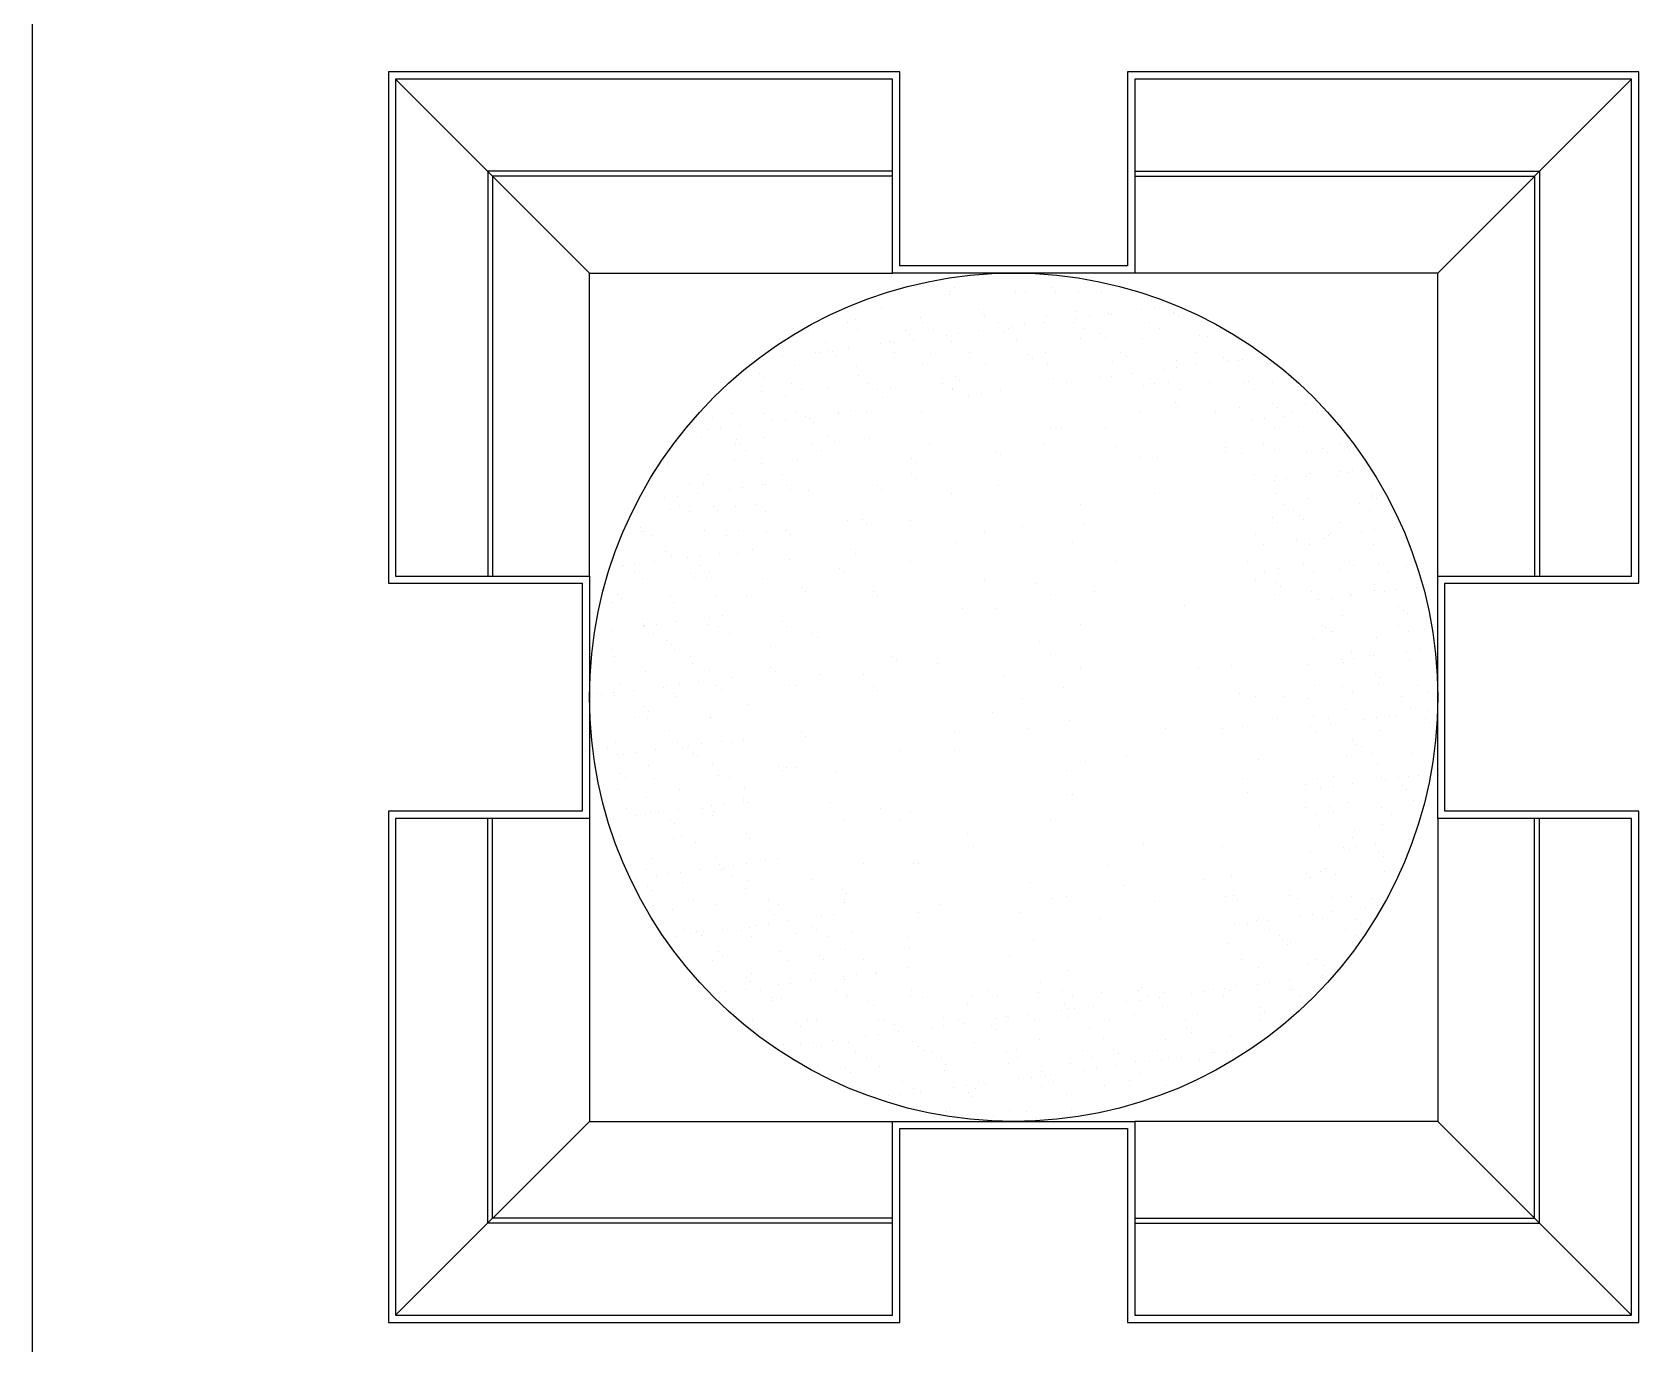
# Model space of a CAD drawing. Extents: x 391 to 4074, y 4249 to 5891.
# Drawn here: x 391 to 1054, y 4587 to 5128 of the extents above; entities that cross this region are included whole.
import ezdxf

# ---------------------------------------------------------------- set-up
doc = ezdxf.new("R2010")
doc.units = 0
doc.header["$LTSCALE"] = 0.85
doc.header["$MEASUREMENT"] = 0
for name, color, linetype in [('3', 3, 'CONTINUOUS'), ('4', 4, 'CONTINUOUS'), ('DIM', 3, 'CONTINUOUS')]:
    doc.layers.add(name, color=color, linetype=linetype)

msp = doc.modelspace()

# ---------------------------------------------------------------- linework, layer by layer
at = {"layer": '3'}
for p, q in [((621.29, 5028.89), (541.29, 5108.89)), ((971.29, 5028.89), (1051.29, 5108.89)), ((621.29, 4678.89), (541.29, 4598.89)), ((971.29, 4678.89), (1051.29, 4598.89))]:
    msp.add_line(p, q, dxfattribs=at)
msp.add_lwpolyline([(843.29, 4595.89), (1054.29, 4595.89), (1054.29, 4806.89), (974.29, 4806.89), (974.29, 4900.89), (1054.29, 4900.89), (1054.29, 5111.89), (843.29, 5111.89), (843.29, 5031.89), (749.29, 5031.89), (749.29, 5111.89), (538.29, 5111.89), (538.29, 4900.89), (618.29, 4900.89), (618.29, 4806.89), (538.29, 4806.89), (538.29, 4595.89), (749.29, 4595.89), (749.29, 4675.89), (843.29, 4675.89)], close=True, dxfattribs=at)
for points in [[(746.29, 5070.89), (579.29, 5070.89), (579.29, 4903.89)], [(746.29, 5068.89), (581.29, 5068.89), (581.29, 4903.89)], [(846.29, 5070.89), (1013.29, 5070.89), (1013.29, 4903.89)], [(846.29, 5068.89), (1011.29, 5068.89), (1011.29, 4903.89)], [(621.29, 4903.89), (621.29, 5028.89), (746.29, 5028.89)], [(971.29, 4903.89), (971.29, 5028.89), (846.29, 5028.89)], [(746.29, 4636.89), (579.29, 4636.89), (579.29, 4803.89)], [(746.29, 4638.89), (581.29, 4638.89), (581.29, 4803.89)], [(621.29, 4803.89), (621.29, 4678.89), (746.29, 4678.89)], [(846.29, 4636.89), (1013.29, 4636.89), (1013.29, 4803.89)], [(846.29, 4638.89), (1011.29, 4638.89), (1011.29, 4803.89)], [(971.29, 4803.89), (971.29, 4678.89), (846.29, 4678.89)]]:
    msp.add_lwpolyline(points, dxfattribs=at)
msp.add_circle((796.29, 4853.89), 175, dxfattribs=at)
at = {"layer": '4'}
for p, q in [((391.29, 5258.89), (391.29, 4848.37)), ((391.29, 4848.37), (391.29, 4248.89))]:
    msp.add_line(p, q, dxfattribs=at)
msp.add_lwpolyline([(846.29, 4598.89), (1051.29, 4598.89), (1051.29, 4803.89), (971.29, 4803.89), (971.29, 4903.89), (1051.29, 4903.89), (1051.29, 5108.89), (846.29, 5108.89), (846.29, 5028.89), (746.29, 5028.89), (746.29, 5108.89), (541.29, 5108.89), (541.29, 4903.89), (621.29, 4903.89), (621.29, 4803.89), (541.29, 4803.89), (541.29, 4598.89), (746.29, 4598.89), (746.29, 4678.89), (846.29, 4678.89)], close=True, dxfattribs=at)
at = {"layer": 'DIM'}
for p, q in [((744.38, 5020.06), (744.38, 5020.06)), ((769.96, 5019.93), (769.96, 5019.93)), ((770.19, 5021.19), (770.19, 5021.19)), ((771.72, 5023.11), (771.72, 5023.11)), ((796.97, 5020.91), (796.97, 5020.91)), ((801.34, 5021.24), (801.34, 5021.24)), ((811.73, 5022.77), (811.73, 5022.77)), ((813.57, 5021.08), (813.57, 5021.08)), ((823.14, 5021.24), (823.14, 5021.24)), ((832.48, 5021.3), (832.48, 5021.3)), ((741.65, 5014.33), (741.65, 5014.33)), ((781.67, 5013.99), (781.67, 5013.99)), ((783.51, 5012.3), (783.51, 5012.3)), ((822.27, 5013.11), (822.27, 5013.11)), ((849.23, 5013.89), (849.23, 5013.89)), ((854.43, 5014.58), (854.43, 5014.58)), ((862.29, 5012.76), (862.29, 5012.76)), ((862.56, 5015.65), (862.56, 5015.65)), ((727.73, 5008.45), (727.73, 5008.45)), ((730.89, 5009.71), (730.89, 5009.71)), ((731.95, 5005.76), (731.95, 5005.76)), ((757.9, 5010.68), (757.9, 5010.68)), ((758.87, 5008.5), (758.87, 5008.5)), ((763.09, 5005.82), (763.09, 5005.82)), ((784.07, 5011.01), (784.07, 5011.01)), ((790.01, 5008.56), (790.01, 5008.56)), ((794.23, 5005.87), (794.23, 5005.87)), ((795.39, 5006.8), (795.39, 5006.8)), ((800.6, 5007.49), (800.6, 5007.49)), ((808.73, 5008.56), (808.73, 5008.56)), ((809.66, 5010.89), (809.66, 5010.89)), ((821.16, 5008.62), (821.16, 5008.62)), ((822.31, 5010.35), (822.31, 5010.35)), ((825.37, 5005.93), (825.37, 5005.93)), ((827.51, 5011.03), (827.51, 5011.03)), ((835.64, 5012.1), (835.64, 5012.1)), ((836.66, 5011.86), (836.66, 5011.86)), ((852.3, 5008.67), (852.3, 5008.67)), ((856.51, 5005.99), (856.51, 5005.99)), ((862.84, 5012.2), (862.84, 5012.2)), ((864.13, 5011.07), (864.13, 5011.07)), ((711.59, 5005.56), (711.59, 5005.56)), ((718.83, 5000.45), (718.83, 5000.45)), ((741.56, 4999.71), (741.56, 4999.71)), ((745.01, 5000.79), (745.01, 5000.79)), ((746.76, 5000.4), (746.76, 5000.4)), ((751.61, 5005.21), (751.61, 5005.21)), ((753.45, 5003.52), (753.45, 5003.52)), ((754.89, 5001.47), (754.89, 5001.47)), ((768.47, 5003.26), (768.47, 5003.26)), ((770.59, 5000.67), (770.59, 5000.67)), ((773.68, 5003.94), (773.68, 5003.94)), ((781.81, 5005.01), (781.81, 5005.01)), ((792.21, 5004.33), (792.21, 5004.33)), ((797.6, 5001.64), (797.6, 5001.64)), ((823.77, 5001.97), (823.77, 5001.97)), ((832.23, 5003.99), (832.23, 5003.99)), ((834.07, 5002.3), (834.07, 5002.3)), ((849.35, 5001.85), (849.35, 5001.85)), ((872.83, 5003.1), (872.83, 5003.1)), ((876.36, 5002.82), (876.36, 5002.82)), ((692.93, 4993.31), (692.93, 4993.31)), ((701.06, 4994.38), (701.06, 4994.38)), ((714.64, 4996.17), (714.64, 4996.17)), ((715.99, 4996.03), (715.99, 4996.03)), ((719.84, 4996.86), (719.84, 4996.86)), ((721.55, 4996.44), (721.55, 4996.44)), ((723.39, 4994.75), (723.39, 4994.75)), ((727.97, 4997.93), (727.97, 4997.93)), ((747.13, 4996.09), (747.13, 4996.09)), ((762.15, 4995.55), (762.15, 4995.55)), ((778.27, 4996.14), (778.27, 4996.14)), ((802.17, 4995.21), (802.17, 4995.21)), ((804.01, 4993.52), (804.01, 4993.52)), ((809.41, 4996.2), (809.41, 4996.2)), ((837.29, 4992.6), (837.29, 4992.6)), ((840.55, 4996.26), (840.55, 4996.26)), ((842.77, 4994.32), (842.77, 4994.32)), ((863.47, 4992.93), (863.47, 4992.93)), ((871.7, 4996.31), (871.7, 4996.31)), ((882.78, 4993.98), (882.78, 4993.98)), ((885.37, 4992.76), (885.37, 4992.76)), ((889.05, 4992.81), (889.05, 4992.81)), ((890.57, 4993.44), (890.57, 4993.44)), ((898.7, 4994.51), (898.7, 4994.51)), ((691.48, 4987.66), (691.48, 4987.66)), ((693.33, 4985.97), (693.33, 4985.97)), ((705.94, 4990.56), (705.94, 4990.56)), ((731.52, 4990.44), (731.52, 4990.44)), ((732.09, 4986.78), (732.09, 4986.78)), ((758.53, 4991.41), (758.53, 4991.41)), ((772.1, 4986.43), (772.1, 4986.43)), ((784.7, 4991.75), (784.7, 4991.75)), ((810.29, 4991.62), (810.29, 4991.62)), ((836.73, 4986.35), (836.73, 4986.35)), ((844.86, 4987.42), (844.86, 4987.42)), ((858.45, 4989.21), (858.45, 4989.21)), ((863.65, 4989.9), (863.65, 4989.9)), ((871.78, 4990.97), (871.78, 4990.97)), ((884.63, 4992.29), (884.63, 4992.29)), ((677.74, 4980.61), (677.74, 4980.61)), ((692.45, 4980.21), (692.45, 4980.21)), ((704.67, 4983.35), (704.67, 4983.35)), ((708.88, 4980.66), (708.88, 4980.66)), ((719.46, 4981.19), (719.46, 4981.19)), ((735.81, 4983.41), (735.81, 4983.41)), ((740.02, 4980.72), (740.02, 4980.72)), ((745.64, 4981.52), (745.64, 4981.52)), ((766.95, 4983.46), (766.95, 4983.46)), ((771.17, 4980.78), (771.17, 4980.78)), ((771.22, 4981.4), (771.22, 4981.4)), ((773.95, 4984.74), (773.95, 4984.74)), ((782.9, 4979.27), (782.9, 4979.27)), ((791.03, 4980.34), (791.03, 4980.34)), ((812.71, 4985.55), (812.71, 4985.55)), ((817.95, 4983.88), (817.95, 4983.88)), ((831.53, 4985.67), (831.53, 4985.67)), ((849.98, 4982.58), (849.98, 4982.58)), ((852.72, 4985.2), (852.72, 4985.2)), ((854.57, 4983.52), (854.57, 4983.52)), ((860.37, 4983.63), (860.37, 4983.63)), ((864.59, 4980.94), (864.59, 4980.94)), ((876.99, 4983.55), (876.99, 4983.55)), ((891.51, 4983.69), (891.51, 4983.69)), ((893.33, 4984.32), (893.33, 4984.32)), ((895.73, 4981), (895.73, 4981)), ((903.17, 4983.89), (903.17, 4983.89)), ((702.03, 4978), (702.03, 4978)), ((742.04, 4977.66), (742.04, 4977.66)), ((777.69, 4978.58), (777.69, 4978.58)), ((863.27, 4975.54), (863.27, 4975.54)), ((864.1, 4973.66), (864.1, 4973.66)), ((889.68, 4973.54), (889.68, 4973.54)), ((903.28, 4975.2), (903.28, 4975.2)), ((905.12, 4973.51), (905.12, 4973.51)), ((916.69, 4974.51), (916.69, 4974.51)), ((671.97, 4969.22), (671.97, 4969.22)), ((680.39, 4970.96), (680.39, 4970.96)), ((683.36, 4966.16), (683.36, 4966.16)), ((692.92, 4970.93), (692.92, 4970.93)), ((696.94, 4967.95), (696.94, 4967.95)), ((702.15, 4968.63), (702.15, 4968.63)), ((706.57, 4971.29), (706.57, 4971.29)), ((710.28, 4969.71), (710.28, 4969.71)), ((711.98, 4968.88), (711.98, 4968.88)), ((713.82, 4967.19), (713.82, 4967.19)), ((723.86, 4971.49), (723.86, 4971.49)), ((724.06, 4970.99), (724.06, 4970.99)), ((729.06, 4972.18), (729.06, 4972.18)), ((735.54, 4971.96), (735.54, 4971.96)), ((758.18, 4971.96), (758.18, 4971.96)), ((848.63, 4971.22), (848.63, 4971.22)), ((879.77, 4971.27), (879.77, 4971.27)), ((894.59, 4968.08), (894.59, 4968.08)), ((899.79, 4968.76), (899.79, 4968.76)), ((907.92, 4969.83), (907.92, 4969.83)), ((910.91, 4971.33), (910.91, 4971.33)), ((921.5, 4971.62), (921.5, 4971.62)), ((667.5, 4961.07), (667.5, 4961.07)), ((670.02, 4964.41), (670.02, 4964.41)), ((675.23, 4965.09), (675.23, 4965.09)), ((681.92, 4960.1), (681.92, 4960.1)), ((693.08, 4960.94), (693.08, 4960.94)), ((720.09, 4961.92), (720.09, 4961.92)), ((736.67, 4960.65), (736.67, 4960.65)), ((811.37, 4965.17), (811.37, 4965.17)), ((815.9, 4965.17), (815.9, 4965.17)), ((834.01, 4965.17), (834.01, 4965.17)), ((903.8, 4964.62), (903.8, 4964.62)), ((913.82, 4965.54), (913.82, 4965.54)), ((929.38, 4964.5), (929.38, 4964.5)), ((654.68, 4955.51), (654.68, 4955.51)), ((681.6, 4958.25), (681.6, 4958.25)), ((683.76, 4958.41), (683.76, 4958.41)), ((685.82, 4955.56), (685.82, 4955.56)), ((712.74, 4958.31), (712.74, 4958.31)), ((716.96, 4955.62), (716.96, 4955.62)), ((722.52, 4959.22), (722.52, 4959.22)), ((761.57, 4958.39), (761.57, 4958.39)), ((788.74, 4955), (788.74, 4955)), ((791, 4953.87), (791, 4953.87)), ((809.11, 4958.39), (809.11, 4958.39)), ((838.54, 4957.26), (838.54, 4957.26)), ((848.72, 4952.74), (848.72, 4952.74)), ((855.51, 4952.74), (855.51, 4952.74)), ((883.76, 4956.76), (883.76, 4956.76)), ((883.81, 4955), (883.81, 4955)), ((890.31, 4954.27), (890.31, 4954.27)), ((899.59, 4958.65), (899.59, 4958.65)), ((903.81, 4955.96), (903.81, 4955.96)), ((917.32, 4955.24), (917.32, 4955.24)), ((923.78, 4956.42), (923.78, 4956.42)), ((925.62, 4954.73), (925.62, 4954.73)), ((930.73, 4958.7), (930.73, 4958.7)), ((934.95, 4956.02), (934.95, 4956.02)), ((651.86, 4951.33), (651.86, 4951.33)), ((653.7, 4949.64), (653.7, 4949.64)), ((654.01, 4950.72), (654.01, 4950.72)), ((681.02, 4951.69), (681.02, 4951.69)), ((692.46, 4950.44), (692.46, 4950.44)), ((707.2, 4952.03), (707.2, 4952.03)), ((754.14, 4952.28), (754.14, 4952.28)), ((754.14, 4946.02), (754.14, 4946.02)), ((755.98, 4950.59), (755.98, 4950.59)), ((918.99, 4946.29), (918.99, 4946.29)), ((930.72, 4946.94), (930.72, 4946.94)), ((934.32, 4946.76), (934.32, 4946.76)), ((935.93, 4947.63), (935.93, 4947.63)), ((662.4, 4941.66), (662.4, 4941.66)), ((668.13, 4941.8), (668.13, 4941.8)), ((669.86, 4945.84), (669.86, 4945.84)), ((679.24, 4939.73), (679.24, 4939.73)), ((684.45, 4940.41), (684.45, 4940.41)), ((692.58, 4941.48), (692.58, 4941.48)), ((693.71, 4941.68), (693.71, 4941.68)), ((701, 4945.89), (701, 4945.89)), ((702.42, 4941.32), (702.42, 4941.32)), ((704.26, 4939.63), (704.26, 4939.63)), ((740.03, 4941.32), (740.03, 4941.32)), ((741.88, 4939.63), (741.88, 4939.63)), ((755.98, 4944.33), (755.98, 4944.33)), ((789.87, 4941.43), (789.87, 4941.43)), ((895.56, 4945.95), (895.56, 4945.95)), ((903.81, 4943.4), (903.81, 4943.4)), ((904.43, 4945.35), (904.43, 4945.35)), ((909.01, 4944.09), (909.01, 4944.09)), ((917.14, 4945.16), (917.14, 4945.16)), ((930.01, 4945.23), (930.01, 4945.23)), ((652.33, 4936.18), (652.33, 4936.18)), ((657.53, 4936.87), (657.53, 4936.87)), ((658.54, 4933.15), (658.54, 4933.15)), ((665.66, 4937.94), (665.66, 4937.94)), ((689.68, 4933.21), (689.68, 4933.21)), ((711.77, 4939.17), (711.77, 4939.17)), ((770.63, 4938.04), (770.63, 4938.04)), ((823.82, 4933.52), (823.82, 4933.52)), ((854.38, 4938.04), (854.38, 4938.04)), ((904.26, 4937.98), (904.26, 4937.98)), ((907.67, 4933.61), (907.67, 4933.61)), ((917.95, 4935.98), (917.95, 4935.98)), ((938.81, 4933.66), (938.81, 4933.66)), ((944.13, 4936.31), (944.13, 4936.31)), ((944.27, 4937.64), (944.27, 4937.64)), ((946.12, 4935.95), (946.12, 4935.95)), ((654.64, 4931.45), (654.64, 4931.45)), ((662.75, 4930.47), (662.75, 4930.47)), ((672.36, 4932.54), (672.36, 4932.54)), ((674.2, 4930.85), (674.2, 4930.85)), ((681.65, 4932.42), (681.65, 4932.42)), ((693.89, 4930.52), (693.89, 4930.52)), ((727.62, 4926.73), (727.62, 4926.73)), ((733.76, 4927.23), (733.76, 4927.23)), ((753.65, 4926.73), (753.65, 4926.73)), ((903.05, 4927.86), (903.05, 4927.86)), ((911.88, 4930.92), (911.88, 4930.92)), ((914.21, 4928.86), (914.21, 4928.86)), ((916.05, 4927.17), (916.05, 4927.17)), ((943.03, 4930.98), (943.03, 4930.98)), ((954.82, 4927.98), (954.82, 4927.98)), ((642.29, 4923.77), (642.29, 4923.77)), ((642.58, 4922.2), (642.58, 4922.2)), ((644.14, 4922.08), (644.14, 4922.08)), ((646.79, 4920.74), (646.79, 4920.74)), ((668.76, 4922.53), (668.76, 4922.53)), ((677.93, 4920.8), (677.93, 4920.8)), ((682.9, 4922.88), (682.9, 4922.88)), ((694.34, 4922.41), (694.34, 4922.41)), ((702.42, 4922.53), (702.42, 4922.53)), ((704.26, 4920.84), (704.26, 4920.84)), ((735.61, 4925.54), (735.61, 4925.54)), ((784.21, 4922.21), (784.21, 4922.21)), ((800.05, 4924.47), (800.05, 4924.47)), ((824.95, 4925.6), (824.95, 4925.6)), ((895.92, 4921.19), (895.92, 4921.19)), ((905.06, 4926.08), (905.06, 4926.08)), ((926.36, 4920.48), (926.36, 4920.48)), ((927.07, 4921.25), (927.07, 4921.25)), ((930.64, 4925.96), (930.64, 4925.96)), ((939.94, 4922.27), (939.94, 4922.27)), ((945.15, 4922.95), (945.15, 4922.95)), ((953.28, 4924.02), (953.28, 4924.02)), ((652.84, 4914.11), (652.84, 4914.11)), ((674.88, 4913.26), (674.88, 4913.26)), ((682.28, 4913.15), (682.28, 4913.15)), ((688.46, 4915.05), (688.46, 4915.05)), ((729.06, 4914.7), (729.06, 4914.7)), ((730.9, 4913.01), (730.9, 4913.01)), ((772.89, 4917.69), (772.89, 4917.69)), ((820.43, 4917.69), (820.43, 4917.69)), ((899.44, 4916.93), (899.44, 4916.93)), ((913.03, 4918.72), (913.03, 4918.72)), ((918.23, 4919.41), (918.23, 4919.41)), ((918.58, 4916.71), (918.58, 4916.71)), ((924.75, 4919.2), (924.75, 4919.2)), ((944.76, 4917.04), (944.76, 4917.04)), ((634.63, 4907.96), (634.63, 4907.96)), ((635.47, 4908.06), (635.47, 4908.06)), ((639.83, 4908.65), (639.83, 4908.65)), ((647.96, 4909.72), (647.96, 4909.72)), ((655.27, 4912.18), (655.27, 4912.18)), ((661.55, 4911.51), (661.55, 4911.51)), ((666.61, 4908.11), (666.61, 4908.11)), ((666.75, 4912.19), (666.75, 4912.19)), ((703.85, 4910.9), (703.85, 4910.9)), ((724.36, 4906.87), (724.36, 4906.87)), ((753.65, 4909.77), (753.65, 4909.77)), ((838.54, 4909.77), (838.54, 4909.77)), ((892.86, 4909.77), (892.86, 4909.77)), ((905.69, 4906.82), (905.69, 4906.82)), ((915.74, 4908.56), (915.74, 4908.56)), ((931.27, 4906.69), (931.27, 4906.69)), ((934.71, 4910.08), (934.71, 4910.08)), ((936.55, 4908.39), (936.55, 4908.39)), ((946.89, 4908.62), (946.89, 4908.62)), ((958.28, 4907.67), (958.28, 4907.67)), ((639.69, 4905.37), (639.69, 4905.37)), ((643.21, 4902.93), (643.21, 4902.93)), ((662.79, 4904.99), (662.79, 4904.99)), ((664.63, 4903.3), (664.63, 4903.3)), ((669.39, 4903.26), (669.39, 4903.26)), ((670.83, 4905.43), (670.83, 4905.43)), ((692.53, 4902.99), (692.53, 4902.99)), ((726.2, 4905.18), (726.2, 4905.18)), ((784.21, 4901.86), (784.21, 4901.86)), ((805.71, 4900.72), (805.71, 4900.72)), ((896.26, 4901.86), (896.26, 4901.86)), ((899.65, 4905.25), (899.65, 4905.25)), ((904.65, 4901.3), (904.65, 4901.3)), ((906.49, 4899.61), (906.49, 4899.61)), ((919.96, 4905.88), (919.96, 4905.88)), ((945.25, 4900.42), (945.25, 4900.42)), ((951.1, 4905.94), (951.1, 4905.94)), ((630.32, 4893.04), (630.32, 4893.04)), ((632.73, 4896.21), (632.73, 4896.21)), ((634.57, 4894.52), (634.57, 4894.52)), ((654.87, 4895.7), (654.87, 4895.7)), ((673.33, 4895.32), (673.33, 4895.32)), ((686.01, 4895.75), (686.01, 4895.75)), ((708.69, 4899.04), (708.69, 4899.04)), ((710.53, 4897.35), (710.53, 4897.35)), ((738.46, 4897.48), (738.46, 4897.48)), ((740.31, 4895.79), (740.31, 4895.79)), ((811.37, 4896.2), (811.37, 4896.2)), ((829.48, 4897.33), (829.48, 4897.33)), ((904, 4896.15), (904, 4896.15)), ((919.21, 4897.44), (919.21, 4897.44)), ((922.25, 4894.05), (922.25, 4894.05)), ((927.45, 4894.73), (927.45, 4894.73)), ((935.14, 4896.21), (935.14, 4896.21)), ((935.58, 4895.8), (935.58, 4895.8)), ((945.39, 4897.77), (945.39, 4897.77)), ((949.16, 4897.59), (949.16, 4897.59)), ((954.37, 4898.27), (954.37, 4898.27)), ((962.5, 4899.34), (962.5, 4899.34)), ((643.27, 4886.55), (643.27, 4886.55)), ((655.9, 4892.91), (655.9, 4892.91)), ((670.77, 4886.83), (670.77, 4886.83)), ((675.97, 4887.51), (675.97, 4887.51)), ((775.16, 4890.55), (775.16, 4890.55)), ((788.74, 4890.55), (788.74, 4890.55)), ((866.83, 4891.68), (866.83, 4891.68)), ((931.9, 4887.42), (931.9, 4887.42)), ((955.2, 4891.3), (955.2, 4891.3)), ((957.05, 4889.61), (957.05, 4889.61)), ((958.91, 4888.4), (958.91, 4888.4)), ((630.27, 4881.5), (630.27, 4881.5)), ((643.55, 4883.01), (643.55, 4883.01)), ((643.84, 4883.66), (643.84, 4883.66)), ((643.85, 4883.29), (643.85, 4883.29)), ((647.76, 4880.33), (647.76, 4880.33)), ((649.05, 4883.97), (649.05, 4883.97)), ((657.18, 4885.04), (657.18, 4885.04)), ((670.02, 4883.99), (670.02, 4883.99)), ((674.69, 4883.07), (674.69, 4883.07)), ((678.91, 4880.38), (678.91, 4880.38)), ((700.85, 4884.95), (700.85, 4884.95)), ((702.69, 4883.26), (702.69, 4883.26)), ((713.39, 4880.25), (713.39, 4880.25)), ((823.82, 4883.76), (823.82, 4883.76)), ((923.82, 4883.52), (923.82, 4883.52)), ((925.14, 4882.52), (925.14, 4882.52)), ((926.99, 4880.83), (926.99, 4880.83)), ((928.04, 4880.84), (928.04, 4880.84)), ((954.96, 4883.58), (954.96, 4883.58)), ((959.18, 4880.89), (959.18, 4880.89)), ((965.75, 4881.64), (965.75, 4881.64)), ((630.95, 4873.77), (630.95, 4873.77)), ((653.23, 4877.43), (653.23, 4877.43)), ((655.07, 4875.74), (655.07, 4875.74)), ((656.53, 4873.65), (656.53, 4873.65)), ((695.93, 4874.72), (695.93, 4874.72)), ((715.23, 4878.57), (715.23, 4878.57)), ((806.85, 4876.98), (806.85, 4876.98)), ((919.84, 4878.17), (919.84, 4878.17)), ((946.02, 4878.5), (946.02, 4878.5)), ((963.59, 4873.6), (963.59, 4873.6)), ((623.16, 4868.65), (623.16, 4868.65)), ((625.01, 4866.96), (625.01, 4866.96)), ((631.8, 4870.6), (631.8, 4870.6)), ((662.95, 4870.66), (662.95, 4870.66)), ((663.77, 4867.77), (663.77, 4867.77)), ((746.3, 4870.86), (746.3, 4870.86)), ((748.14, 4869.17), (748.14, 4869.17)), ((764.97, 4867.93), (764.97, 4867.93)), ((811.37, 4871.33), (811.37, 4871.33)), ((886.07, 4866.8), (886.07, 4866.8)), ((917.88, 4867.58), (917.88, 4867.58)), ((931.47, 4869.37), (931.47, 4869.37)), ((932.53, 4868.16), (932.53, 4868.16)), ((935.69, 4872.86), (935.69, 4872.86)), ((936.67, 4870.05), (936.67, 4870.05)), ((943.22, 4871.17), (943.22, 4871.17)), ((944.8, 4871.12), (944.8, 4871.12)), ((958.38, 4872.91), (958.38, 4872.91)), ((959.54, 4869.13), (959.54, 4869.13)), ((644.47, 4864.39), (644.47, 4864.39)), ((666.4, 4860.36), (666.4, 4860.36)), ((670.65, 4864.73), (670.65, 4864.73)), ((679.99, 4862.15), (679.99, 4862.15)), ((696.15, 4866.16), (696.15, 4866.16)), ((697.99, 4864.47), (697.99, 4864.47)), ((716.3, 4863.41), (716.3, 4863.41)), ((734.41, 4863.41), (734.41, 4863.41)), ((792.13, 4862.28), (792.13, 4862.28)), ((823.82, 4865.67), (823.82, 4865.67)), ((872.49, 4865.67), (872.49, 4865.67)), ((945.64, 4863.74), (945.64, 4863.74)), ((947.48, 4862.05), (947.48, 4862.05)), ((624.7, 4855.23), (624.7, 4855.23)), ((626.15, 4855.06), (626.15, 4855.06)), ((631.36, 4855.75), (631.36, 4855.75)), ((631.58, 4854.5), (631.58, 4854.5)), ((633.71, 4858.99), (633.71, 4858.99)), ((639.49, 4856.82), (639.49, 4856.82)), ((651.62, 4857.97), (651.62, 4857.97)), ((653.07, 4858.61), (653.07, 4858.61)), ((655.84, 4855.29), (655.84, 4855.29)), ((657.16, 4854.38), (657.16, 4854.38)), ((658.27, 4859.29), (658.27, 4859.29)), ((673.72, 4858.65), (673.72, 4858.65)), ((675.56, 4856.96), (675.56, 4856.96)), ((703.85, 4858.89), (703.85, 4858.89)), ((706.12, 4858.89), (706.12, 4858.89)), ((738.46, 4858.33), (738.46, 4858.33)), ((740.31, 4856.64), (740.31, 4856.64)), ((800.05, 4853.24), (800.05, 4853.24)), ((817.03, 4857.76), (817.03, 4857.76)), ((889.47, 4855.5), (889.47, 4855.5)), ((896.26, 4854.37), (896.26, 4854.37)), ((907.58, 4854.37), (907.58, 4854.37)), ((917.42, 4853.27), (917.42, 4853.27)), ((920.47, 4858.9), (920.47, 4858.9)), ((931.9, 4858.48), (931.9, 4858.48)), ((936.11, 4855.8), (936.11, 4855.8)), ((946.65, 4859.24), (946.65, 4859.24)), ((956.18, 4854.08), (956.18, 4854.08)), ((963.04, 4858.54), (963.04, 4858.54)), ((967.25, 4855.85), (967.25, 4855.85)), ((643.66, 4849.87), (643.66, 4849.87)), ((645.5, 4848.18), (645.5, 4848.18)), ((686.87, 4850.97), (686.87, 4850.97)), ((787.61, 4847.58), (787.61, 4847.58)), ((933.16, 4848.89), (933.16, 4848.89)), ((960.17, 4849.86), (960.17, 4849.86)), ((967.6, 4848.23), (967.6, 4848.23)), ((639.88, 4845.56), (639.88, 4845.56)), ((645.1, 4845.12), (645.1, 4845.12)), ((654.2, 4840.21), (654.2, 4840.21)), ((671.02, 4845.62), (671.02, 4845.62)), ((671.28, 4845.46), (671.28, 4845.46)), ((802.32, 4840.8), (802.32, 4840.8)), ((819.3, 4844.19), (819.3, 4844.19)), ((858.91, 4840.8), (858.91, 4840.8)), ((858.91, 4840.8), (858.91, 4840.8)), ((882.68, 4840.8), (882.68, 4840.8)), ((890.6, 4841.93), (890.6, 4841.93)), ((905.31, 4845.32), (905.31, 4845.32)), ((918.97, 4841.83), (918.97, 4841.83)), ((920.15, 4846.07), (920.15, 4846.07)), ((926.12, 4845.3), (926.12, 4845.3)), ((927.1, 4842.9), (927.1, 4842.9)), ((940.69, 4844.69), (940.69, 4844.69)), ((945.89, 4845.38), (945.89, 4845.38)), ((947.28, 4839.97), (947.28, 4839.97)), ((951.29, 4846.13), (951.29, 4846.13)), ((954.02, 4846.45), (954.02, 4846.45)), ((966.14, 4844.96), (966.14, 4844.96)), ((967.98, 4843.27), (967.98, 4843.27)), ((632.21, 4835.23), (632.21, 4835.23)), ((657.79, 4835.11), (657.79, 4835.11)), ((662.29, 4833.93), (662.29, 4833.93)), ((667.49, 4834.62), (667.49, 4834.62)), ((675.62, 4835.69), (675.62, 4835.69)), ((680.08, 4835.14), (680.08, 4835.14)), ((684.8, 4836.08), (684.8, 4836.08)), ((708.69, 4839.54), (708.69, 4839.54)), ((710.53, 4837.85), (710.53, 4837.85)), ((771.76, 4839.67), (771.76, 4839.67)), ((921.1, 4839.63), (921.1, 4839.63)), ((936.07, 4836.18), (936.07, 4836.18)), ((937.92, 4834.49), (937.92, 4834.49)), ((939.97, 4833.44), (939.97, 4833.44)), ((624.14, 4831.43), (624.14, 4831.43)), ((628.56, 4832.88), (628.56, 4832.88)), ((632.78, 4830.19), (632.78, 4830.19)), ((635.37, 4830.39), (635.37, 4830.39)), ((640.58, 4831.07), (640.58, 4831.07)), ((648.71, 4832.14), (648.71, 4832.14)), ((659.7, 4832.93), (659.7, 4832.93)), ((663.92, 4830.25), (663.92, 4830.25)), ((664.16, 4831.09), (664.16, 4831.09)), ((666, 4829.4), (666, 4829.4)), ((749.12, 4831.75), (749.12, 4831.75)), ((771.71, 4831.81), (771.71, 4831.81)), ((826.09, 4827.23), (826.09, 4827.23)), ((843.06, 4829.49), (843.06, 4829.49)), ((897.39, 4828.36), (897.39, 4828.36)), ((933.79, 4829.62), (933.79, 4829.62)), ((944.19, 4830.76), (944.19, 4830.76)), ((960.8, 4830.59), (960.8, 4830.59)), ((634.1, 4822.31), (634.1, 4822.31)), ((635.94, 4820.62), (635.94, 4820.62)), ((645.73, 4825.86), (645.73, 4825.86)), ((647.96, 4820.52), (647.96, 4820.52)), ((671.91, 4826.19), (671.91, 4826.19)), ((674.7, 4821.43), (674.7, 4821.43)), ((679.1, 4820.57), (679.1, 4820.57)), ((699.28, 4825.45), (699.28, 4825.45)), ((701.12, 4823.76), (701.12, 4823.76)), ((702.72, 4824.97), (702.72, 4824.97)), ((706.12, 4824.97), (706.12, 4824.97)), ((723.09, 4822.71), (723.09, 4822.71)), ((818.16, 4823.84), (818.16, 4823.84)), ((890.6, 4820.45), (890.6, 4820.45)), ((921.73, 4820.37), (921.73, 4820.37)), ((928.23, 4821.03), (928.23, 4821.03)), ((946.62, 4826.52), (946.62, 4826.52)), ((947.91, 4820.7), (947.91, 4820.7)), ((949.91, 4820.01), (949.91, 4820.01)), ((955.11, 4820.7), (955.11, 4820.7)), ((959.37, 4821.08), (959.37, 4821.08)), ((963.24, 4821.77), (963.24, 4821.77)), ((632.84, 4815.96), (632.84, 4815.96)), ((658.42, 4815.84), (658.42, 4815.84)), ((685.43, 4816.81), (685.43, 4816.81)), ((818.16, 4813.66), (818.16, 4813.66)), ((820.43, 4813.66), (820.43, 4813.66)), ((892.86, 4814.79), (892.86, 4814.79)), ((916.56, 4817.74), (916.56, 4817.74)), ((922.99, 4816.47), (922.99, 4816.47)), ((928.19, 4817.15), (928.19, 4817.15)), ((936.32, 4818.22), (936.32, 4818.22)), ((956.57, 4817.4), (956.57, 4817.4)), ((958.41, 4815.71), (958.41, 4815.71)), ((636.63, 4807.83), (636.63, 4807.83)), ((644.64, 4812.65), (644.64, 4812.65)), ((657.92, 4807.46), (657.92, 4807.46)), ((667.78, 4807.89), (667.78, 4807.89)), ((671.51, 4809.25), (671.51, 4809.25)), ((672.54, 4806.92), (672.54, 4806.92)), ((676.71, 4809.94), (676.71, 4809.94)), ((684.65, 4812.31), (684.65, 4812.31)), ((684.84, 4811.01), (684.84, 4811.01)), ((686.5, 4810.62), (686.5, 4810.62)), ((720.83, 4810.27), (720.83, 4810.27)), ((741.2, 4808.01), (741.2, 4808.01)), ((753.65, 4806.88), (753.65, 4806.88)), ((916.91, 4808.34), (916.91, 4808.34)), ((926.51, 4808.62), (926.51, 4808.62)), ((928.35, 4806.93), (928.35, 4806.93)), ((934.42, 4810.35), (934.42, 4810.35)), ((948.05, 4808.4), (948.05, 4808.4)), ((961.43, 4811.32), (961.43, 4811.32)), ((631.01, 4803.92), (631.01, 4803.92)), ((640.85, 4805.15), (640.85, 4805.15)), ((644.59, 4805.71), (644.59, 4805.71)), ((646.36, 4806.59), (646.36, 4806.59)), ((649.8, 4806.39), (649.8, 4806.39)), ((654.59, 4803.53), (654.59, 4803.53)), ((656.43, 4801.84), (656.43, 4801.84)), ((671.99, 4805.21), (671.99, 4805.21)), ((726.49, 4803.48), (726.49, 4803.48)), ((749.12, 4803.48), (749.12, 4803.48)), ((811.37, 4803.48), (811.37, 4803.48)), ((921.12, 4805.66), (921.12, 4805.66)), ((922.36, 4801.1), (922.36, 4801.1)), ((948.53, 4801.43), (948.53, 4801.43)), ((952.27, 4805.71), (952.27, 4805.71)), ((633.47, 4796.69), (633.47, 4796.69)), ((656.03, 4795.48), (656.03, 4795.48)), ((659.05, 4796.57), (659.05, 4796.57)), ((665.13, 4793.87), (665.13, 4793.87)), ((686.06, 4797.55), (686.06, 4797.55)), ((687.17, 4795.53), (687.17, 4795.53)), ((777.42, 4797.83), (777.42, 4797.83)), ((936.31, 4795.99), (936.31, 4795.99)), ((937.05, 4798.96), (937.05, 4798.96)), ((945.54, 4793.55), (945.54, 4793.55)), ((959.12, 4795.33), (959.12, 4795.33)), ((646.99, 4787.32), (646.99, 4787.32)), ((673.17, 4787.65), (673.17, 4787.65)), ((698.75, 4787.53), (698.75, 4787.53)), ((779.68, 4792.18), (779.68, 4792.18)), ((849.85, 4793.31), (849.85, 4793.31)), ((882.68, 4792.18), (882.68, 4792.18)), ((918.62, 4790), (918.62, 4790)), ((932.21, 4791.79), (932.21, 4791.79)), ((935.05, 4791.08), (935.05, 4791.08)), ((937.41, 4792.48), (937.41, 4792.48)), ((947.01, 4789.84), (947.01, 4789.84)), ((948.85, 4788.15), (948.85, 4788.15)), ((644.71, 4782.79), (644.71, 4782.79)), ((653.81, 4781.03), (653.81, 4781.03)), ((659.02, 4781.72), (659.02, 4781.72)), ((667.14, 4782.79), (667.14, 4782.79)), ((675.09, 4784.75), (675.09, 4784.75)), ((675.85, 4782.85), (675.85, 4782.85)), ((676.93, 4783.06), (676.93, 4783.06)), ((680.73, 4784.57), (680.73, 4784.57)), ((685.93, 4785.26), (685.93, 4785.26)), ((694.06, 4786.33), (694.06, 4786.33)), ((734.41, 4785.39), (734.41, 4785.39)), ((754.78, 4785.39), (754.78, 4785.39)), ((757.05, 4785.39), (757.05, 4785.39)), ((835.14, 4784.26), (835.14, 4784.26)), ((916.94, 4781.06), (916.94, 4781.06)), ((922.99, 4781.83), (922.99, 4781.83)), ((924.98, 4783.3), (924.98, 4783.3)), ((929.2, 4780.62), (929.2, 4780.62)), ((949.16, 4782.16), (949.16, 4782.16)), ((956.13, 4783.36), (956.13, 4783.36)), ((640.23, 4779.24), (640.23, 4779.24)), ((645.03, 4775.97), (645.03, 4775.97)), ((646.87, 4774.28), (646.87, 4774.28)), ((648.93, 4780.11), (648.93, 4780.11)), ((659.68, 4777.3), (659.68, 4777.3)), ((680.07, 4780.16), (680.07, 4780.16)), ((685.63, 4775.09), (685.63, 4775.09)), ((686.69, 4778.28), (686.69, 4778.28)), ((712.87, 4778.61), (712.87, 4778.61)), ((725.65, 4774.74), (725.65, 4774.74)), ((803.45, 4777.48), (803.45, 4777.48)), ((841.93, 4776.35), (841.93, 4776.35)), ((874.75, 4778.61), (874.75, 4778.61)), ((886.07, 4779.74), (886.07, 4779.74)), ((918.79, 4779.38), (918.79, 4779.38)), ((647.62, 4768.05), (647.62, 4768.05)), ((664.11, 4770.44), (664.11, 4770.44)), ((673.8, 4768.38), (673.8, 4768.38)), ((695.25, 4770.49), (695.25, 4770.49)), ((699.38, 4768.26), (699.38, 4768.26)), ((726.39, 4770.55), (726.39, 4770.55)), ((726.39, 4769.24), (726.39, 4769.24)), ((727.49, 4773.05), (727.49, 4773.05)), ((766.1, 4768.43), (766.1, 4768.43)), ((812.5, 4770.69), (812.5, 4770.69)), ((818.16, 4771.83), (818.16, 4771.83)), ((854.38, 4769.56), (854.38, 4769.56)), ((883.92, 4771.6), (883.92, 4771.6)), ((886.88, 4772.29), (886.88, 4772.29)), ((888.73, 4770.6), (888.73, 4770.6)), ((910.1, 4771.94), (910.1, 4771.94)), ((913.24, 4770.89), (913.24, 4770.89)), ((927.49, 4771.4), (927.49, 4771.4)), ((935.68, 4771.81), (935.68, 4771.81)), ((941.43, 4767.11), (941.43, 4767.11)), ((944.38, 4770.95), (944.38, 4770.95)), ((946.63, 4767.8), (946.63, 4767.8)), ((655.57, 4766.31), (655.57, 4766.31)), ((695.15, 4760.58), (695.15, 4760.58)), ((695.58, 4765.97), (695.58, 4765.97)), ((697.43, 4764.28), (697.43, 4764.28)), ((703.28, 4761.65), (703.28, 4761.65)), ((716.87, 4763.44), (716.87, 4763.44)), ((722.07, 4764.13), (722.07, 4764.13)), ((757.05, 4765.04), (757.05, 4765.04)), ((798.92, 4765.04), (798.92, 4765.04)), ((831.75, 4762.78), (831.75, 4762.78)), ((892.8, 4760.71), (892.8, 4760.71)), ((896.61, 4761.59), (896.61, 4761.59)), ((897.43, 4762.63), (897.43, 4762.63)), ((900.93, 4761.78), (900.93, 4761.78)), ((914.51, 4763.57), (914.51, 4763.57)), ((919.71, 4764.25), (919.71, 4764.25)), ((923.62, 4762.56), (923.62, 4762.56)), ((927.84, 4765.32), (927.84, 4765.32)), ((937.44, 4762.28), (937.44, 4762.28)), ((939.28, 4760.59), (939.28, 4760.59)), ((652.79, 4757.75), (652.79, 4757.75)), ((657, 4755.07), (657, 4755.07)), ((660.31, 4758.04), (660.31, 4758.04)), ((663.03, 4756.35), (663.03, 4756.35)), ((665.52, 4757.19), (665.52, 4757.19)), ((667.37, 4755.5), (667.37, 4755.5)), ((668.24, 4757.04), (668.24, 4757.04)), ((676.36, 4758.11), (676.36, 4758.11)), ((683.93, 4757.81), (683.93, 4757.81)), ((687.32, 4759.01), (687.32, 4759.01)), ((688.15, 4755.12), (688.15, 4755.12)), ((689.95, 4759.9), (689.95, 4759.9)), ((706.13, 4756.31), (706.13, 4756.31)), ((713.5, 4759.34), (713.5, 4759.34)), ((715.07, 4757.87), (715.07, 4757.87)), ((719.29, 4755.18), (719.29, 4755.18)), ((729.88, 4757.13), (729.88, 4757.13)), ((752.52, 4754.86), (752.52, 4754.86)), ((804.58, 4753.73), (804.58, 4753.73)), ((887.59, 4760.03), (887.59, 4760.03)), ((901.92, 4758.21), (901.92, 4758.21)), ((906.14, 4755.52), (906.14, 4755.52)), ((933.06, 4758.26), (933.06, 4758.26)), ((937.28, 4755.58), (937.28, 4755.58)), ((674.43, 4749.12), (674.43, 4749.12)), ((676.07, 4747.53), (676.07, 4747.53)), ((700.01, 4748.99), (700.01, 4748.99)), ((716.08, 4747.19), (716.08, 4747.19)), ((727.02, 4749.97), (727.02, 4749.97)), ((753.2, 4750.3), (753.2, 4750.3)), ((884.55, 4752.34), (884.55, 4752.34)), ((907.38, 4753.51), (907.38, 4753.51)), ((909.22, 4751.82), (909.22, 4751.82)), ((910.73, 4752.67), (910.73, 4752.67)), ((936.31, 4752.55), (936.31, 4752.55)), ((672.19, 4745.4), (672.19, 4745.4)), ((703.33, 4745.45), (703.33, 4745.45)), ((717.92, 4745.5), (717.92, 4745.5)), ((734.47, 4745.51), (734.47, 4745.51)), ((739.42, 4740.52), (739.42, 4740.52)), ((753, 4742.31), (753, 4742.31)), ((794.4, 4746.95), (794.4, 4746.95)), ((818.47, 4741.14), (818.47, 4741.14)), ((890.18, 4745.79), (890.18, 4745.79)), ((897.24, 4742.32), (897.24, 4742.32)), ((917.92, 4743.85), (917.92, 4743.85)), ((921.32, 4745.85), (921.32, 4745.85)), ((924.25, 4743.29), (924.25, 4743.29)), ((686.02, 4738.41), (686.02, 4738.41)), ((687.86, 4736.72), (687.86, 4736.72)), ((687.95, 4739.74), (687.95, 4739.74)), ((699.17, 4735.22), (699.17, 4735.22)), ((704.37, 4735.9), (704.37, 4735.9)), ((712.5, 4736.97), (712.5, 4736.97)), ((714.13, 4740.07), (714.13, 4740.07)), ((726.09, 4738.76), (726.09, 4738.76)), ((726.62, 4737.52), (726.62, 4737.52)), ((731.29, 4739.45), (731.29, 4739.45)), ((739.71, 4739.95), (739.71, 4739.95)), ((807.24, 4736.3), (807.24, 4736.3)), ((849.1, 4734.26), (849.1, 4734.26)), ((887.86, 4735.07), (887.86, 4735.07)), ((896.81, 4735.35), (896.81, 4735.35)), ((902.02, 4736.03), (902.02, 4736.03)), ((910.15, 4737.1), (910.15, 4737.1)), ((923.73, 4738.89), (923.73, 4738.89)), ((672.25, 4731.68), (672.25, 4731.68)), ((675.06, 4729.85), (675.06, 4729.85)), ((677.46, 4732.36), (677.46, 4732.36)), ((685.58, 4733.43), (685.58, 4733.43)), ((692, 4732.77), (692, 4732.77)), ((696.22, 4730.08), (696.22, 4730.08)), ((696.56, 4728.75), (696.56, 4728.75)), ((700.64, 4729.73), (700.64, 4729.73)), ((723.15, 4732.83), (723.15, 4732.83)), ((727.36, 4730.14), (727.36, 4730.14)), ((727.65, 4730.7), (727.65, 4730.7)), ((736.58, 4728.4), (736.58, 4728.4)), ((753.83, 4731.03), (753.83, 4731.03)), ((754.29, 4732.88), (754.29, 4732.88)), ((758.5, 4730.2), (758.5, 4730.2)), ((777.18, 4727.52), (777.18, 4727.52)), ((779.41, 4730.91), (779.41, 4730.91)), ((785.43, 4732.94), (785.43, 4732.94)), ((789.65, 4730.25), (789.65, 4730.25)), ((806.42, 4731.88), (806.42, 4731.88)), ((816.57, 4732.99), (816.57, 4732.99)), ((820.79, 4730.31), (820.79, 4730.31)), ((832.59, 4732.22), (832.59, 4732.22)), ((842.98, 4728.26), (842.98, 4728.26)), ((847.71, 4733.05), (847.71, 4733.05)), ((848.18, 4728.95), (848.18, 4728.95)), ((851.93, 4730.36), (851.93, 4730.36)), ((856.31, 4730.02), (856.31, 4730.02)), ((858.17, 4732.09), (858.17, 4732.09)), ((869.89, 4731.8), (869.89, 4731.8)), ((875.1, 4732.49), (875.1, 4732.49)), ((878.85, 4733.11), (878.85, 4733.11)), ((883.07, 4730.42), (883.07, 4730.42)), ((883.23, 4733.56), (883.23, 4733.56)), ((885.18, 4733.07), (885.18, 4733.07)), ((909.99, 4733.16), (909.99, 4733.16)), ((911.36, 4733.4), (911.36, 4733.4)), ((914.21, 4730.48), (914.21, 4730.48)), ((714.76, 4720.81), (714.76, 4720.81)), ((738.42, 4726.71), (738.42, 4726.71)), ((740.34, 4720.68), (740.34, 4720.68)), ((767.35, 4721.66), (767.35, 4721.66)), ((789.14, 4721.17), (789.14, 4721.17)), ((793.52, 4721.99), (793.52, 4721.99)), ((794.35, 4721.86), (794.35, 4721.86)), ((802.48, 4722.93), (802.48, 4722.93)), ((804.83, 4720.58), (804.83, 4720.58)), ((816.06, 4724.72), (816.06, 4724.72)), ((817.2, 4727.18), (817.2, 4727.18)), ((819.04, 4725.49), (819.04, 4725.49)), ((819.1, 4721.87), (819.1, 4721.87)), ((821.26, 4725.4), (821.26, 4725.4)), ((829.39, 4726.47), (829.39, 4726.47)), ((835.97, 4720.64), (835.97, 4720.64)), ((846.11, 4722.84), (846.11, 4722.84)), ((857.8, 4726.29), (857.8, 4726.29)), ((867.11, 4720.69), (867.11, 4720.69)), ((872.29, 4723.17), (872.29, 4723.17)), ((897.81, 4725.95), (897.81, 4725.95)), ((897.87, 4723.05), (897.87, 4723.05)), ((898.25, 4720.75), (898.25, 4720.75)), ((899.66, 4724.26), (899.66, 4724.26)), ((688.58, 4720.47), (688.58, 4720.47)), ((706.52, 4719.63), (706.52, 4719.63)), ((708.36, 4717.94), (708.36, 4717.94)), ((711.4, 4720.41), (711.4, 4720.41)), ((735.31, 4714.09), (735.31, 4714.09)), ((740.51, 4714.77), (740.51, 4714.77)), ((742.54, 4720.47), (742.54, 4720.47)), ((747.12, 4718.74), (747.12, 4718.74)), ((748.64, 4715.84), (748.64, 4715.84)), ((762.22, 4717.63), (762.22, 4717.63)), ((767.43, 4718.31), (767.43, 4718.31)), ((773.69, 4720.52), (773.69, 4720.52)), ((775.56, 4719.38), (775.56, 4719.38)), ((787.13, 4718.4), (787.13, 4718.4)), ((788.98, 4716.71), (788.98, 4716.71)), ((827.74, 4717.52), (827.74, 4717.52)), ((867.75, 4717.17), (867.75, 4717.17)), ((869.6, 4715.48), (869.6, 4715.48)), ((700.08, 4707.73), (700.08, 4707.73)), ((701.27, 4710.46), (701.27, 4710.46)), ((708.39, 4710.54), (708.39, 4710.54)), ((713.59, 4711.23), (713.59, 4711.23)), ((717.06, 4709.97), (717.06, 4709.97)), ((721.72, 4712.3), (721.72, 4712.3)), ((728.28, 4711.43), (728.28, 4711.43)), ((731.22, 4707.78), (731.22, 4707.78)), ((754.46, 4711.76), (754.46, 4711.76)), ((757.07, 4709.62), (757.07, 4709.62)), ((758.92, 4707.93), (758.92, 4707.93)), ((762.36, 4707.84), (762.36, 4707.84)), ((780.04, 4711.64), (780.04, 4711.64)), ((793.51, 4707.9), (793.51, 4707.9)), ((797.68, 4708.74), (797.68, 4708.74)), ((807.05, 4712.61), (807.05, 4712.61)), ((824.65, 4707.95), (824.65, 4707.95)), ((833.22, 4712.95), (833.22, 4712.95)), ((837.69, 4708.39), (837.69, 4708.39)), ((855.79, 4708.01), (855.79, 4708.01)), ((858.8, 4712.83), (858.8, 4712.83)), ((878.3, 4707.51), (878.3, 4707.51)), ((884.32, 4707.81), (884.32, 4707.81)), ((885.81, 4713.8), (885.81, 4713.8)), ((886.93, 4708.07), (886.93, 4708.07)), ((892.45, 4708.88), (892.45, 4708.88)), ((704.3, 4705.04), (704.3, 4705.04)), ((715.39, 4701.54), (715.39, 4701.54)), ((727.01, 4700.85), (727.01, 4700.85)), ((735.44, 4705.1), (735.44, 4705.1)), ((740.97, 4701.42), (740.97, 4701.42)), ((766.58, 4705.15), (766.58, 4705.15)), ((767.98, 4702.39), (767.98, 4702.39)), ((794.15, 4702.72), (794.15, 4702.72)), ((797.72, 4705.21), (797.72, 4705.21)), ((819.73, 4702.6), (819.73, 4702.6)), ((828.86, 4705.27), (828.86, 4705.27)), ((830.48, 4700.72), (830.48, 4700.72)), ((838.61, 4701.79), (838.61, 4701.79)), ((839.54, 4706.71), (839.54, 4706.71)), ((846.74, 4703.57), (846.74, 4703.57)), ((852.2, 4703.58), (852.2, 4703.58)), ((857.4, 4704.27), (857.4, 4704.27)), ((860.01, 4705.32), (860.01, 4705.32)), ((865.53, 4705.34), (865.53, 4705.34)), ((872.92, 4703.91), (872.92, 4703.91)), ((879.11, 4707.13), (879.11, 4707.13)), ((728.85, 4699.16), (728.85, 4699.16)), ((750.62, 4695.43), (750.62, 4695.43)), ((767.62, 4699.96), (767.62, 4699.96)), ((781.76, 4695.48), (781.76, 4695.48)), ((784.78, 4694.71), (784.78, 4694.71)), ((798.36, 4696.5), (798.36, 4696.5)), ((803.57, 4697.18), (803.57, 4697.18)), ((807.63, 4699.62), (807.63, 4699.62)), ((809.47, 4697.93), (809.47, 4697.93)), ((811.7, 4698.25), (811.7, 4698.25)), ((812.9, 4695.54), (812.9, 4695.54)), ((825.28, 4700.04), (825.28, 4700.04)), ((844.04, 4695.6), (844.04, 4695.6)), ((848.23, 4698.73), (848.23, 4698.73)), ((737.55, 4691.18), (737.55, 4691.18)), ((744.53, 4689.41), (744.53, 4689.41)), ((749.73, 4690.09), (749.73, 4690.09)), ((755.09, 4692.5), (755.09, 4692.5)), ((757.86, 4691.16), (757.86, 4691.16)), ((771.44, 4692.95), (771.44, 4692.95)), ((776.65, 4693.64), (776.65, 4693.64)), ((777.57, 4690.84), (777.57, 4690.84)), ((779.41, 4689.15), (779.41, 4689.15)), ((780.67, 4692.37), (780.67, 4692.37)), ((807.68, 4693.35), (807.68, 4693.35)), ((818.17, 4689.96), (818.17, 4689.96)), ((833.85, 4693.68), (833.85, 4693.68)), ((859.43, 4693.56), (859.43, 4693.56)), ((768.61, 4683.12), (768.61, 4683.12)), ((770.44, 4682.8), (770.44, 4682.8)), ((788.11, 4681.18), (788.11, 4681.18)), ((794.78, 4683.45), (794.78, 4683.45)), ((801.58, 4682.86), (801.58, 4682.86)), ((820.36, 4683.33), (820.36, 4683.33)), ((832.72, 4682.91), (832.72, 4682.91)), ((805.8, 4680.17), (805.8, 4680.17))]:
    msp.add_line(p, q, dxfattribs=at)

doc.saveas('drawing.dxf')
